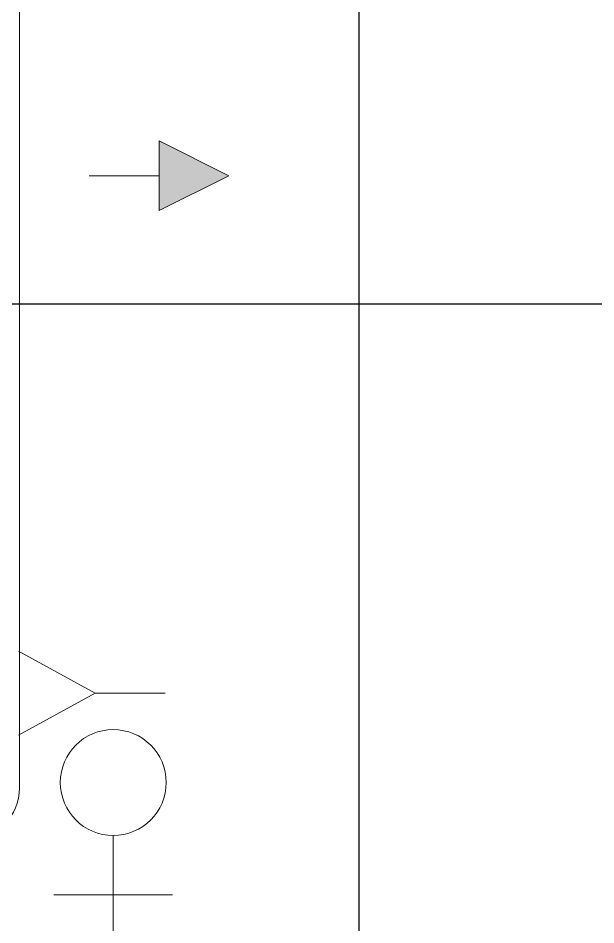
# Model space of a CAD drawing. Header units: millimetres. Extents: x -92759 to 184353, y -15225 to 86714.
# Drawn here: x 80713 to 81127, y 63280 to 63930 of the extents above; entities that cross this region are included whole.
import ezdxf

# ---------------------------------------------------------------- set-up
doc = ezdxf.new("R2010")
doc.units = ezdxf.units.MM
for name, color, linetype, lineweight in [('A--', 134, '500-1-RP', 25), ('HFI 9MM FPB', 94, 'Continuous', 5), ('M-ACMV_FCU-1', 86, 'Continuous', 9), ('M-ACMV_PWR', 1, 'REFRIGERANT', 25), ('M-ACMV_REF_PIPE', 134, '500-1-RP', 25)]:
    doc.layers.add(name, color=color, linetype=linetype, lineweight=lineweight)
doc.layers.add('A-PATT-CONC', color=8, linetype='Continuous')
doc.layers.add('M-ACMV_FCU', color=5, linetype='Continuous')
doc.styles.get("Standard").update_dxf_attribs({"font": 'arial.ttf'})
doc.linetypes.add('500-1-RP', pattern='A,0.75,-0.5,0.75,-0.5,0.75,-0.5,0.75,-1.7,["RP",Standard,S=1,R=0,X=-1,Y=-0.5],-1.7', length=7.9)
doc.linetypes.add('REFRIGERANT', pattern='A,15,-5.08,["R",Standard,S=2.54,R=0,X=-2.54,Y=-1.27],-5.08', length=25.16)

# ---------------------------------------------------------------- blocks, each defined once
blk = doc.blocks.new('RCP_B8L2')
at = {"layer": 'A-PATT-CONC'}
h = blk.add_hatch(dxfattribs=at)
h.set_pattern_fill('ANSI37', color=256, scale=189, angle=45)
h.set_pattern_definition([(90, (-370899.3, -151102.3), (-600.075, 0), []), (180, (-370899.3, -151102.3), (-6e-14, -600.075), [])])
h.paths.add_polyline_path([(-370899.32, -151102.3), (-373899.32, -151102.3), (-373899.32, -158302.3), (-370899.32, -158302.3)])
at = {"layer": 'HFI 9MM FPB'}
h = blk.add_hatch(dxfattribs=at)
h.set_pattern_fill('ANSI33', color=256, scale=50)
h.set_pattern_definition([(45, (-581589.02, -147239), (-224.5064, 224.5064), []), (45, (-581364.5, -147239), (-224.5064, 224.5064), [158.75, -79.375])])
h.paths.add_polyline_path([(-370899.32, -151102.3), (-373899.32, -151102.3), (-373899.32, -158302.3), (-370899.32, -158302.3)], flags=16)
edge = h.paths.add_edge_path()
edge.add_line((-373218.07, -158677.3), (-373818.07, -158677.3))
edge.add_line((-373818.07, -158677.3), (-373818.07, -159161.3))
edge.add_line((-373818.07, -159127.3), (-374768.07, -159127.3))
edge.add_line((-374768.07, -159127.3), (-374768.07, -149827.3))
edge.add_line((-374768.07, -149827.3), (-373818.07, -149827.3))
edge.add_line((-373818.07, -149827.3), (-373818.07, -150277.3))
edge.add_line((-373818.07, -150277.3), (-373218.07, -150277.3))
edge.add_line((-373218.07, -150277.3), (-373218.07, -149827.3))
edge.add_line((-373218.07, -149827.3), (-371918.07, -149827.3))
edge.add_line((-371918.07, -149827.3), (-371918.07, -150277.3))
edge.add_line((-371918.07, -150277.3), (-369968.07, -150277.3))
edge.add_line((-369968.07, -150277.3), (-369968.07, -157777.3))
edge.add_line((-369968.07, -157777.3), (-370568.07, -157777.3))
edge.add_line((-370568.07, -157777.3), (-370568.07, -159127.3))
edge.add_line((-370568.07, -159127.3), (-373218.07, -159127.3))
edge.add_line((-373218.07, -159127.3), (-373218.07, -158677.3))
blk = doc.blocks.new('A$Ca8a76259')
at = {"layer": 'M-ACMV_FCU', "lineweight": 0}
h = blk.add_hatch(color=256, dxfattribs=at)
h.dxf.hatch_style = 1
h.paths.add_polyline_path([(625, 0), (575, 25), (575, -25)])
for p, q in [((475, 439), (475, -439)), ((575, 25), (575, -25)), ((625, 0), (575, 25)), ((525, 0), (575, 0)), ((625, 0), (575, -25))]:
    blk.add_line(p, q, dxfattribs=at)
blk.add_arc((439, -439), 36, 270, 0, dxfattribs=at)
blk = doc.blocks.new('SSO')
at = {"layer": 'M-ACMV_PWR', "linetype": 'ByBlock', "lineweight": 5}
for p, q in [((1064770.31, 20778.25), (1064770.31, 20878.25)), ((1064820.31, 20828.25), (1064720.31, 20828.25))]:
    blk.add_line(p, q, dxfattribs=at)
blk.add_circle((1064770.31, 20733.63), 44.62, dxfattribs=at)
blk.add_circle((1064770.31, 20733.63), 44.62, dxfattribs=at)
blk = doc.blocks.new('A$C81577ca4')
at = {"layer": 'A--', "lineweight": 0, "ltscale": 0.75}
for p, q in [((19, -95), (-36, -125)), ((-36, -125), (-86, -125)), ((19, -155), (-36, -125))]:
    blk.add_line(p, q, dxfattribs=at)
blk = doc.blocks.new('FCU -1')
at = {"layer": 'M-ACMV_FCU', "lineweight": 5, "rotation": 270}
blk.add_blockref('A$Ca8a76259', (378508.35, -50607.13), dxfattribs=at)
at = {"layer": 'M-ACMV_PWR', "color": 1, "linetype": 'ByBlock', "lineweight": 5, "xscale": 0.85, "yscale": 0.85, "zscale": 0.85, "rotation": 90}
blk.add_blockref('SSO', (395696.98, -956204.04), dxfattribs=at)
at = {"layer": 'M-ACMV_REF_PIPE', "lineweight": 5, "rotation": 90}
blk.add_blockref('A$C81577ca4', (378012.44, -51100.4), dxfattribs=at)
blk = doc.blocks.new('ACMV_B8_L2')
at = {"layer": 'M-ACMV_FCU-1', "rotation": 90}
blk.add_blockref('FCU -1', (90295.74, -420407.59), dxfattribs=at)

msp = doc.modelspace()

# ---------------------------------------------------------------- block references
at = {"layer": 'A-PATT-CONC'}
msp.add_blockref('RCP_B8L2', (452619.12, 220318.54), dxfattribs=at)
at = {"layer": 'M-ACMV_FCU-1'}
msp.add_blockref('ACMV_B8_L2', (-60663.56, 105715.91), dxfattribs=at)

doc.saveas('drawing.dxf')
